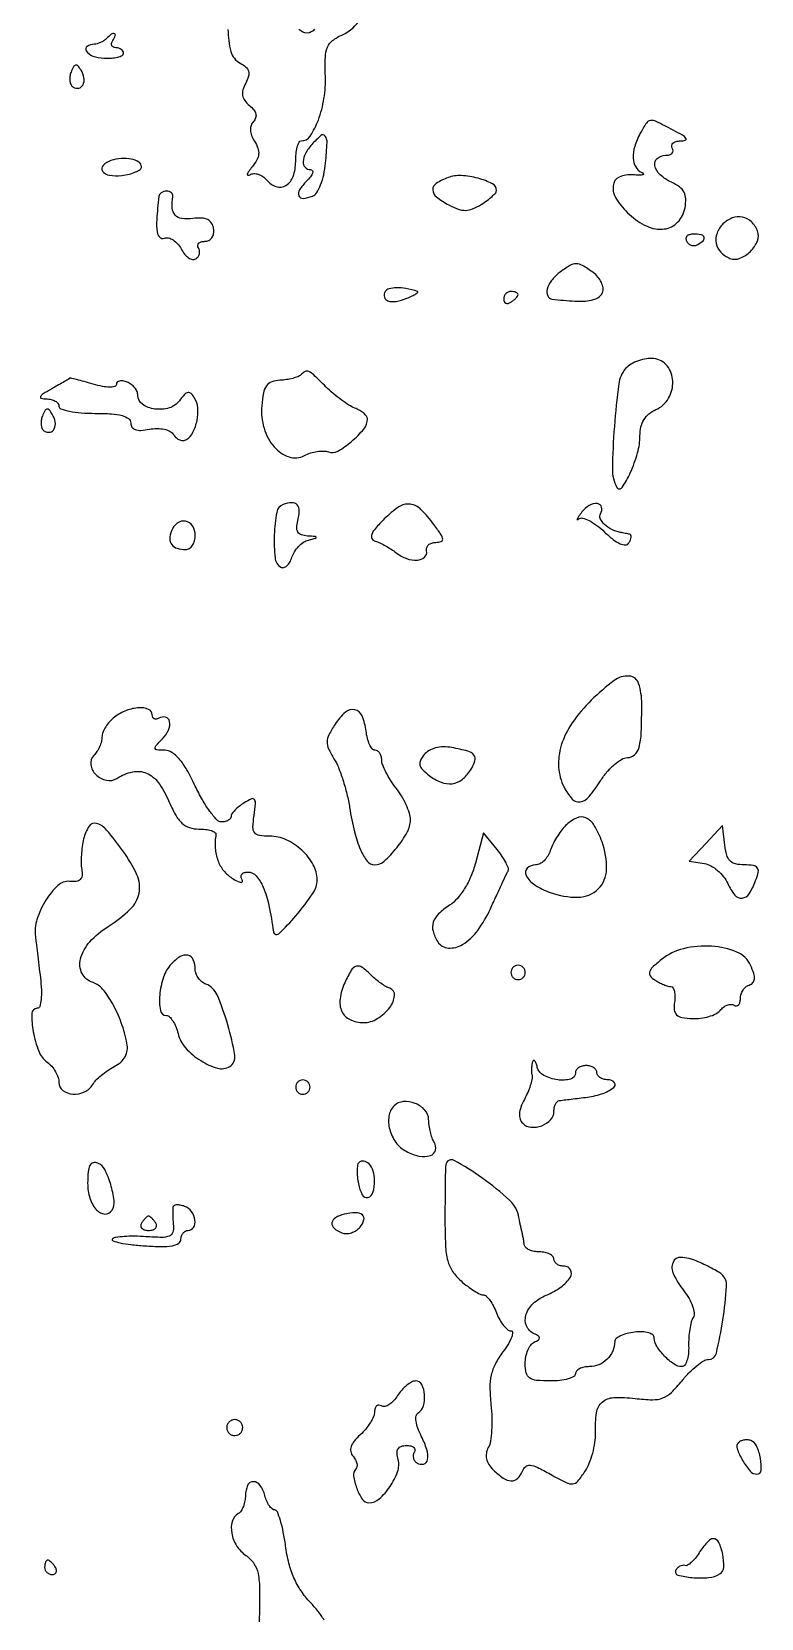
# Model space of a CAD drawing. Extents: x 0 to 5034, y 0 to 2560.
# Drawn here: x 571.2 to 672.9, y 1606.9 to 1828.2 of the extents above; entities that cross this region are included whole.
import ezdxf

# ---------------------------------------------------------------- set-up
doc = ezdxf.new("R2010")
doc.units = 0

msp = doc.modelspace()

# ---------------------------------------------------------------- linework, layer by layer
for points in [[(598.565128, 1828.548054, 0.067324), (598.97687, 1825.469862, 0.205913), (600.262713, 1823.858683, -0.05482), (601.072517, 1823.30394, -0.148977), (601.440818, 1822.722809, -0.14252), (601.430922, 1822.017657, -0.048596), (601.033726, 1821.063018, 0.052207), (600.649052, 1820.119363, 0.113269), (600.604562, 1819.342164, 0.11821), (600.902482, 1818.644762, 0.059827), (601.563395, 1817.947387, -0.051158), (602.15516, 1817.344207, -0.108391), (602.442946, 1816.759943, -0.141344), (602.42154, 1816.212601, -0.116899), (602.114051, 1815.714051, 0.110843), (601.776149, 1815.180572, 0.099623), (601.681315, 1814.532217, 0.080393), (601.844154, 1813.782192, 0.046036), (602.261505, 1812.952871, -0.053083), (602.728639, 1811.991193, -0.109468), (602.834872, 1811.166089, -0.103808), (602.583573, 1810.344682, -0.044594), (601.939836, 1809.389243, 0.016688), (601.448771, 1808.741471, 0.08635), (601.256855, 1808.336977, 0.503049), (601.351981, 1808.214771, 0.129956), (601.636693, 1808.297031, -0.129585), (602.160625, 1808.448822, -0.084197), (602.787994, 1808.358021, -0.074534), (603.421216, 1808.043875, -0.067289), (603.959806, 1807.54843, 0.139737), (605.300646, 1806.630334, 0.225523), (606.64818, 1806.794056, 0.169273), (607.653417, 1808.060543, 0.08408), (608, 1810.106989, -0.024797), (608.055016, 1811.215635, -0.039409), (608.223089, 1812.150178, -0.046848), (608.465861, 1812.814535, -0.289401), (608.759453, 1813, 0.25185), (610.020325, 1813.678114, 0.056817), (611.161901, 1815.923201, 0.050215), (611.948058, 1818.920017, 0.047933), (612.138064, 1822.061295, -0.017199), (612.135495, 1824.672744, -0.08945), (612.43721, 1826.075655, -0.132501), (613.150889, 1827.00722, -0.056578), (614.507593, 1827.821506, 0.146073), (617.075244, 1830.062725, 0.078929)], [(610.605254, 1828.610906, -0.258), (609.611549, 1828.05059, -0.218771), (608.462137, 1828.567081, -0.116003)], [(611.957892, 1606.643185, 0.030515), (611.104931, 1607.884873, 0.024958), (610.051205, 1609.103835, -0.042448), (608.742823, 1610.728825, -0.045255), (607.759241, 1612.518233, -0.041821), (607.057212, 1614.577557, -0.028275), (606.592308, 1617.015682, 0.015713), (606.277523, 1618.926068, 0.024868), (605.875968, 1620.535857, 0.021961), (605.448153, 1621.752631, 0.306267), (605.082189, 1622, -0.186385), (604.71941, 1622.1401, -0.058182), (604.329, 1622.5875, -0.049061), (603.972871, 1623.234454, -0.037363), (603.710251, 1624, 0.087088), (603.052979, 1625.43498, 0.24095), (602.10369, 1625.947013, 0.299625), (601.300908, 1625.443202, 0.10744), (601, 1624.059017, -0.046881), (600.925923, 1623.270704, -0.046318), (600.70625, 1622.50665, -0.050262), (600.383556, 1621.876024, -0.111412), (600, 1621.5, 0.186102), (599.163624, 1620.398035, 0.116098), (599.08147, 1618.758631, 0.097807), (599.769345, 1617.016654, 0.097483), (601.068446, 1615.664612, -0.091698), (602.165012, 1614.549246, -0.099703), (602.750202, 1613.14667, -0.048931), (602.972531, 1610.90222, -0.007536), (602.909221, 1606.418567, 0.006461)]]:
    msp.add_lwpolyline(points, format="xyb")
for points in [[(581.583333, 1827.25, -0.052335), (581.228895, 1826.962896, -0.038368), (580.784375, 1826.720313, -0.03908), (580.322312, 1826.554398, -0.066753), (579.916667, 1826.5, 0.146011), (578.920234, 1826.202681, 0.42033), (578.794642, 1825.566916, 0.159055), (579.730387, 1824.848821, 0.073968), (581.25, 1824.55434, 0.026906), (582.303838, 1824.564933, 0.043177), (583.192188, 1824.699332, 0.054059), (583.816154, 1824.923192, 0.287099), (584, 1825.216978, 0.134212), (583.918378, 1825.515578, 0.100452), (583.688914, 1825.769987, 0.087227), (583.345671, 1825.941185, 0.072287), (582.940983, 1826, -0.108972), (582.586039, 1826.078288, -0.182303), (582.3746, 1826.29375, -0.161196), (582.343488, 1826.6179, -0.082592), (582.5, 1827, 0.045732), (582.851186, 1827.704964, 0.44517), (582.717905, 1827.969382, 0.237421), (582.298176, 1827.884317, 0.029816)], [(576.682837, 1822.615871, 0.058511), (576.521214, 1821.981629, 0.067768), (576.522896, 1821.358823, 0.078711), (576.680128, 1820.841624, 0.142196), (576.974576, 1820.515713, 0.191013), (577.771326, 1820.37394, 0.23802), (578.353794, 1820.834197, 0.152732), (578.482104, 1821.803525, 0.095806), (578.07318, 1822.881592, 0.03936), (577.644526, 1823.466726, 0.268353), (577.319611, 1823.580022, 0.227867), (577.0198, 1823.35823, 0.029854)], [(656.035184, 1814.065741, 0.04718), (655.264227, 1812.22745, 0.08575), (655.050825, 1810.616908, 0.118824), (655.400015, 1809.383475, 0.161026), (656.25, 1808.608826, -0.149043), (656.461934, 1808.424567, -0.503077), (656.405679, 1808.280799, -0.07405), (655.909627, 1808.222106, -0.0151), (655.02465, 1808.275492, 0.129524), (653.101676, 1807.951011, 0.270008), (652.250459, 1806.755085, 0.169247), (652.718259, 1804.877485, 0.060984), (654.519206, 1802.744998, 0.079311), (656.98183, 1801.098352, 0.138492), (659.389285, 1800.720074, 0.176278), (661.252892, 1801.662859, 0.142093), (662.27834, 1803.67571, 0.052294), (662.38498, 1804.936367, 0.11812), (662.144562, 1805.857694, 0.115288), (661.507662, 1806.58391, 0.048472), (660.376209, 1807.238357, -0.079709), (658.808946, 1808.280044, -0.153997), (658.068744, 1809.574294, -0.274207), (658.399297, 1810.567314, -0.180472), (659.559017, 1811, 0.066118), (660.110654, 1811.073267, 0.138808), (660.478525, 1811.29375, 0.191142), (660.607943, 1811.620352, 0.139169), (660.5, 1812, -0.170685), (660.416996, 1812.379255, -0.188867), (660.594912, 1812.70806, -0.119572), (661.042191, 1812.931596, -0.055568), (661.690983, 1813.006161, 0.077405), (662.316875, 1813.105824, 0.505288), (662.402428, 1813.361716, 0.10819), (661.935673, 1813.789762, 0.011474), (660.635693, 1814.506161, 0.006734), (658.249896, 1815.709849, 0.138178), (657.464532, 1815.852091, 0.2277), (656.889165, 1815.504686, 0.02211)], [(610.25, 1812.504169, 0.055254), (609.370239, 1811.249446, 0.113026), (609.044461, 1810.099269, 0.202409), (609.325627, 1809.325422, 0.208669), (610.071429, 1809, -0.273903), (610.323882, 1808.850487, -0.209895), (610.35253, 1808.524405, -0.083578), (610.072863, 1808.003757, -0.031436), (609.52381, 1807.380952, 0.047241), (608.526666, 1806.175209, 0.248075), (608.435151, 1805.34845, 0.337162), (609.03334, 1804.986354, 0.065178), (610.34474, 1805.302048, 0.162576), (610.934641, 1805.787664, 0.046233), (611.476804, 1806.862092, 0.040322), (611.909825, 1808.290595, 0.02967), (612.164294, 1809.925586, 0.010529), (612.37668, 1812.789638, 0.174636), (612.10502, 1813.690696, 0.436137), (611.513049, 1813.755872, 0.034019)], [(582.25, 1810.271617, 0.110976), (581.14839, 1809.583598, 0.36912), (581.081988, 1808.797374, 0.203005), (582.044258, 1808.211001, 0.06541), (583.75, 1808.183578, 0.030671), (584.80328, 1808.370764, 0.0452), (585.692188, 1808.672798, 0.054874), (586.313614, 1809.034835, 0.237743), (586.5, 1809.404671, 0.262431), (586.133713, 1810.054482, 0.08596), (585.072398, 1810.469457, 0.06815), (583.653148, 1810.562033, 0.066668)], [(629.25, 1807.896826, 0.053303), (627.584545, 1807.069939, 0.264051), (627.113005, 1806.179758, 0.225221), (627.611069, 1805.204654, 0.041052), (629.361596, 1804.074071, 0.035127), (630.669124, 1803.488327, 0.09197), (631.679637, 1803.317442, 0.095732), (632.659732, 1803.523051, 0.040166), (633.861596, 1804.145638, 0.018747), (634.680582, 1804.700826, 0.025536), (635.371844, 1805.264742, 0.024212), (635.880775, 1805.772012, 0.186782), (636, 1806.080032, 0.282197), (635.419675, 1807.026374, 0.05197), (633.422822, 1807.793468, 0.051331), (631.087124, 1808.171243, 0.103394)], [(588.918758, 1805.25, 0.008842), (588.626816, 1802.022786, 0.051615), (588.678938, 1800.320325, 0.166326), (589.051852, 1799.573997, 0.294113), (589.700668, 1799.43863, -0.152658), (590.265718, 1799.47452, -0.083389), (590.909744, 1799.19771, -0.06989), (591.533093, 1798.659874, -0.057051), (592.034919, 1797.934753, 0.048439), (592.51381, 1797.216724, 0.071251), (593.07118, 1796.704172, 0.094885), (593.616204, 1796.465947, 0.196585), (594.066485, 1796.54109, 0.095306), (594.391414, 1796.839939, 0.096989), (594.579818, 1797.236249, 0.098773), (594.602945, 1797.668217, 0.1029), (594.457295, 1798.069098, -0.141722), (594.358744, 1798.422432, -0.191358), (594.482938, 1798.726548, -0.137105), (594.831477, 1798.931903, -0.065072), (595.352499, 1799, 0.119278), (595.903879, 1799.133433, 0.123337), (596.325292, 1799.503267, 0.109475), (596.555533, 1800.068238, 0.079298), (596.562783, 1800.75, 0.097343), (596.283849, 1801.534277, 0.145745), (595.753305, 1802.024152, 0.106698), (594.905571, 1802.234772, 0.037925), (593.651267, 1802.178434, -0.060017), (592.117386, 1802.177195, -0.18144), (591.204882, 1802.650004, -0.171614), (590.798264, 1803.628488, -0.052682), (590.881579, 1805.25, 0.137085), (590.848335, 1805.535622, 0.119953), (590.671464, 1805.779687, 0.101574), (590.373191, 1805.943594, 0.075146), (590, 1806, 0.072151), (589.611755, 1805.943683, 0.079755), (589.269885, 1805.779687, 0.089166), (589.025947, 1805.536278, 0.125838)], [(667.571429, 1801.428571, 0.109209), (666.742573, 1800.129277, 0.138556), (666.636472, 1798.715857, 0.13998), (667.284758, 1797.466301, 0.112383), (668.54838, 1796.619808, 0.18984), (669.94058, 1796.632071, 0.100682), (671.401147, 1797.598853, 0.100682), (672.367929, 1799.05942, 0.18984), (672.380192, 1800.45162, 0.112383), (671.533699, 1801.715242, 0.13998), (670.284143, 1802.363528, 0.138556), (668.870723, 1802.257427, 0.109209)], [(662.510081, 1798.983688, 0.090427), (662.820631, 1798.639411, 0.095498), (663.22714, 1798.434921, 0.099685), (663.665803, 1798.401101, 0.108373), (664.069098, 1798.542705, 0.050477), (664.838655, 1799.13314, 0.315493), (664.933879, 1799.592818, 0.25701), (664.519563, 1799.914842, 0.039415), (663.440983, 1800, 0.067432), (662.890269, 1799.925389, 0.140899), (662.524436, 1799.701458, 0.190788), (662.397824, 1799.36964, 0.136093)], [(644.75, 1794.607954, 0.067834), (643.668457, 1793.52778, 0.096768), (643.070453, 1792.313578, 0.166976), (643.132387, 1791.379367, 0.272939), (643.75, 1790.918758, 0.012243), (646.937482, 1790.652253, 0.047949), (648.908726, 1790.725013, 0.089607), (650.12015, 1791.11501, 0.180471), (650.775233, 1791.85665, 0.128632), (650.84725, 1792.505451, 0.073168), (650.61898, 1793.266546, 0.065064), (650.139087, 1794.019536, 0.060592), (649.47135, 1794.644608, 0.022893), (647.983387, 1795.631413, 0.137756), (647.096793, 1795.872996, 0.138176), (646.215418, 1795.617284, 0.023083)], [(620.487659, 1791.980032, 0.204716), (620.370805, 1791.205402, 0.260322), (620.862331, 1790.691833, 0.120045), (622.008647, 1790.624075, 0.050687), (623.5, 1791.054847, 0.014061), (624.233788, 1791.374297, 0.031637), (624.765625, 1791.666205, 0.062942), (625.032464, 1791.88686, 0.55915), (625, 1792.006226, 0.025368), (623.373613, 1792.395352, 0.047516), (622.027565, 1792.51568, 0.063656), (621.029302, 1792.382177, 0.191577)], [(637, 1790.940983, 0.108972), (637.078288, 1790.586039, 0.182303), (637.29375, 1790.3746, 0.161196), (637.6179, 1790.343488, 0.082592), (638, 1790.5, 0.029505), (638.382774, 1790.768994, 0.035638), (638.70625, 1791.066025, 0.038439), (638.934461, 1791.34829, 0.151918), (639, 1791.559017, 0.210953), (638.92554, 1791.727648, 0.081139), (638.70625, 1791.870461, 0.061769), (638.382849, 1791.967655, 0.042167), (638, 1792, 0.105053), (637.618444, 1791.918938, 0.099167), (637.29375, 1791.688914, 0.09642), (637.076123, 1791.345238, 0.093332)], [(654, 1781.235875, 0.150781), (653.028629, 1779.101839, 0.01339), (652.425444, 1773.154025, 0.014391), (652.154418, 1767.202781, 0.128048), (652.767472, 1764.675527, 0.561618), (653.494331, 1764.63575, 0.045061), (654.649856, 1766.692053, 0.036577), (655.669818, 1769.496832, 0.069025), (656, 1771.877178, -0.056844), (656.139266, 1773.098202, -0.080059), (656.552017, 1774.11122, -0.083487), (657.245882, 1774.913156, -0.067925), (658.21252, 1775.512872, 0.156768), (659.978456, 1777.095328, 0.142447), (660.576514, 1779.475753, 0.160017), (659.78696, 1781.610932, 0.197951), (657.95, 1782.634627, 0.065157), (656.898638, 1782.621415, 0.04945), (655.777975, 1782.34537, 0.050256), (654.75584, 1781.863216, 0.075932)], [(574, 1778.416694, 0.010546), (572.787305, 1777.709936, 0.133485), (572.427764, 1777.32909, 0.498558), (572.536798, 1777.093684, 0.050952), (573.25, 1777.014742, -0.055147), (573.919429, 1776.934969, -0.074307), (574.485937, 1776.71058, -0.093355), (574.866132, 1776.382704, -0.169851), (575, 1776, 0.322437), (575.280551, 1775.610183, 0.031449), (576.46875, 1775.29375, 0.03053), (578.083446, 1775.072205, 0.01883), (580, 1775, -0.015182), (582.330758, 1774.929212, -0.05132), (583.831779, 1774.681934, -0.096438), (584.693472, 1774.257041, -0.234251), (585, 1773.638672, 0.15285), (585.175892, 1773.076742, 0.162485), (585.637146, 1772.731928, 0.095538), (586.434475, 1772.628269, 0.031928), (587.606368, 1772.775582, -0.044926), (588.698021, 1772.884112, -0.058031), (589.698657, 1772.777007, -0.068424), (590.499091, 1772.476454, -0.13109), (590.994564, 1772.008795, 0.076809), (591.367935, 1771.571664, 0.089724), (591.837866, 1771.295302, 0.100764), (592.329308, 1771.220124, 0.126803), (592.76749, 1771.356301, 0.138222), (593.683316, 1772.35424, 0.067967), (594.249783, 1773.996838, 0.06708), (594.360138, 1775.762896, 0.121092), (593.916917, 1777.134431, 0.058767), (593.428774, 1777.749346, 0.243738), (592.990672, 1777.886919, 0.164734), (592.501399, 1777.619362, 0.025801), (591.789485, 1776.760734, -0.161274), (590.365625, 1775.764847, -0.105183), (588.34922, 1775.601256, -0.121737), (586.646945, 1776.263315, -0.244079), (586, 1777.509643, 0.103964), (585.888396, 1778.040585, 0.0667), (585.559375, 1778.580169, 0.062798), (585.073473, 1779.046261, 0.068294), (584.5, 1779.361626, 0.051495), (583.925423, 1779.516636, 0.093479), (583.440625, 1779.504121, 0.142665), (583.122821, 1779.332298, 0.20056), (583, 1779.038421, -0.336865), (582.775903, 1778.743545, -0.070308), (582.089133, 1778.653264, -0.045625), (581.055616, 1778.757863, -0.021816), (579.756602, 1779.069806, 0.002669), (578.512378, 1779.419468, 0.004491), (577.464013, 1779.697954, 0.00083), (576.546836, 1779.931171, 0.468006), (576.506602, 1779.901952, -0.246037), (576.470925, 1779.843725, -0.000917), (575.767564, 1779.425212, -0.00438), (574.958927, 1778.955586, -0.002702)], [(608.698316, 1780.364982, -0.106026), (608.307466, 1780.112174, -0.027273), (607.587053, 1779.882725, -0.026516), (606.717348, 1779.705715, -0.024217), (605.807022, 1779.614982, 0.072685), (604.658474, 1779.386901, 0.153527), (603.940716, 1778.845974, 0.108516), (603.513196, 1777.846282, 0.026782), (603.272694, 1776.067303, 0.091458), (603.59196, 1772.935241, 0.106242), (605.014002, 1770.305285, 0.138039), (607.077678, 1768.926286, 0.204307), (609.21613, 1769.115669, -0.046153), (610.063006, 1769.47288, -0.040093), (611.001931, 1769.689526, -0.042098), (611.889498, 1769.745053, -0.086399), (612.570984, 1769.611135, 0.226441), (613.858775, 1769.713035, 0.044913), (615.800953, 1771.082351, 0.045625), (617.498819, 1772.813327, 0.17283), (618, 1774.219946, 0.160942), (617.877474, 1774.590737, 0.054742), (617.486711, 1775.012158, 0.047656), (616.921317, 1775.41453, 0.039237), (616.252633, 1775.733297, -0.048652), (615.423519, 1776.147841, -0.018052), (614.343492, 1776.881921, -0.017689), (613.215223, 1777.772929, -0.020399), (612.207178, 1778.701912, 0.005218), (610.510519, 1780.363523, 0.080655), (609.84035, 1780.825525, 0.232183), (609.323301, 1780.818451, 0.079023)], [(572.682837, 1774.615871, 0.058511), (572.521214, 1773.981629, 0.067768), (572.522896, 1773.358823, 0.078711), (572.680128, 1772.841624, 0.142196), (572.974576, 1772.515713, 0.191013), (573.771326, 1772.37394, 0.23802), (574.353794, 1772.834197, 0.152732), (574.482104, 1773.803525, 0.095806), (574.07318, 1774.881592, 0.03936), (573.644526, 1775.466726, 0.268353), (573.319611, 1775.580022, 0.227867), (573.0198, 1775.35823, 0.029854)], [(606.25, 1762.281721, 0.270533), (605.350696, 1761.209609, 0.03319), (605.022663, 1758.042044, 0.033757), (605.120887, 1754.838524, 0.233901), (605.928004, 1753.544496, 0.202637), (606.330277, 1753.482169, 0.120853), (606.765233, 1753.71232, 0.083719), (607.170026, 1754.216464, 0.050579), (607.474991, 1754.921204, -0.064383), (607.83798, 1755.700476, -0.051215), (608.412408, 1756.430245, -0.052689), (609.099602, 1757.004758, -0.083609), (609.796988, 1757.319723, 0.004036), (610.808055, 1757.594607, 0.416762), (610.871969, 1757.709538, 0.312931), (610.751999, 1757.806955, 0.00335), (609.633369, 1757.883999, -0.06685), (608.792902, 1758.050495, -0.170546), (608.311602, 1758.429392, -0.154514), (608.145453, 1759.055371, -0.052201), (608.289489, 1759.999004, 0.053114), (608.500307, 1761.397223, 0.195615), (608.2057, 1762.222622, 0.228888), (607.462812, 1762.52937, 0.071616)], [(620.356759, 1760.26585, 0.01639), (619.124399, 1758.949932, 0.083493), (618.599182, 1758.099484, 0.228325), (618.633837, 1757.544058, 0.19262), (619.096591, 1757.170649, -0.035228), (619.741264, 1756.921494, -0.017071), (620.528374, 1756.518332, -0.016837), (621.323127, 1756.040664, -0.023232), (622, 1755.556107, 0.079133), (623.453378, 1754.743489, 0.102391), (624.960866, 1754.519027, 0.169505), (625.965495, 1754.934424, 0.268042), (626.25, 1755.795455, -0.131608), (626.276204, 1756.25411, -0.126528), (626.527776, 1756.646165, -0.108796), (626.974705, 1756.909132, -0.078938), (627.546685, 1757, 0.074601), (628.280702, 1757.11013, 0.357771), (628.497985, 1757.43763, 0.12258), (628.274182, 1758.059758, 0.010507), (627.296685, 1759.4575, 0.039508), (625.450068, 1761.604728, 0.167952), (623.946452, 1762.328746, 0.180401), (622.38395, 1761.944708, 0.046892)], [(647.896274, 1761.23899, 0.00939), (647.432338, 1760.608346, 0.049502), (647.220422, 1760.235253, 0.619393), (647.275315, 1760.168943, 0.119391), (647.463635, 1760.264001, -0.245317), (647.991408, 1760.384229, -0.05324), (648.893592, 1760.041002, -0.044037), (649.967652, 1759.370719, -0.029518), (651.070973, 1758.432003, 0.024135), (652.265836, 1757.393038, 0.061615), (653.245834, 1756.799739, 0.110012), (653.977629, 1756.649743, 0.255408), (654.449323, 1756.918003, 0.041212), (654.665205, 1757.34174, 0.074685), (654.757389, 1757.718882, 0.118777), (654.717525, 1757.990331, 0.246983), (654.559017, 1758.125, 0.003419), (654.291773, 1758.182842, 0.001585), (653.943899, 1758.254498, 0.00157), (653.577992, 1758.327465, 0.002187), (653.25, 1758.390313, -0.071979), (652.073137, 1758.791652, -0.071837), (651.05744, 1759.510341, -0.09072), (650.464756, 1760.322155, -0.256209), (650.5, 1761, 0.199032), (650.647062, 1761.907554, 0.322253), (650.081869, 1762.398311, 0.154585), (648.931739, 1762.146898, 0.099276)], [(590.67589, 1758.597766, 0.086065), (590.461455, 1757.51036, 0.170852), (590.730609, 1756.685595, 0.158715), (591.478021, 1756.171939, 0.071951), (592.666667, 1756, 0.148195), (593.175139, 1756.154091, 0.098894), (593.608333, 1756.5875, 0.082425), (593.900407, 1757.235391, 0.064853), (594, 1758, 0.143413), (593.6204, 1759.296226, 0.20873), (592.644031, 1759.94922, 0.207321), (591.495856, 1759.679262, 0.142098)], [(649.210732, 1734.973599, 0.04769), (646.568544, 1731.837097, 0.075635), (645.031761, 1728.686136, 0.090272), (644.657163, 1725.649414, 0.104155), (645.419689, 1722.838324, 0.064386), (646.553016, 1721.18543, 0.259979), (647.667466, 1720.80063, 0.178763), (648.901447, 1721.523673, 0.0314), (650.5, 1723.743018, -0.035681), (651.394475, 1724.962725, -0.039379), (652.426563, 1726.000167, -0.042939), (653.439481, 1726.728576, -0.129621), (654.25, 1726.96148, 0.185693), (655.255765, 1727.373978, 0.13966), (655.872788, 1728.410707, 0.055898), (656.177298, 1730.458075, 0.008993), (656.25, 1734.5, 0.07697), (655.81314, 1737.321045, 0.308335), (654.509341, 1738.344154, 0.180345), (652.391395, 1737.712878, 0.032234)], [(582.75, 1732.607954, 0.046768), (582.08046, 1731.993191, 0.042728), (581.514063, 1731.246815, 0.045397), (581.12526, 1730.487083, 0.095862), (581, 1729.839757, -0.064819), (580.917444, 1729.20561, -0.039122), (580.666384, 1728.489313, -0.038583), (580.299078, 1727.804727, -0.054008), (579.864286, 1727.264286, 0.236168), (579.438554, 1725.986283, 0.163569), (580.136267, 1724.600894, 0.144499), (581.611977, 1723.808115, 0.194994), (583.087821, 1724.075438, -0.086481), (585.276038, 1724.979557, -0.157357), (587.183068, 1724.801933, -0.134161), (588.834018, 1723.48923, -0.05593), (590.261128, 1721, 0.023802), (591.247687, 1718.990698, 0.07766), (592.152418, 1717.822612, 0.110162), (593.178326, 1717.211379, 0.079638), (594.497028, 1717, -0.028472), (595.447843, 1716.945813, -0.047754), (596.229966, 1716.779687, -0.064802), (596.7511, 1716.53806, -0.299454), (596.881579, 1716.25, 0.05513), (596.792778, 1714.33979, 0.07179), (597.152223, 1712.628449, 0.078877), (597.939728, 1711.213246, 0.087052), (599.104643, 1710.166722, 0.020137), (599.876016, 1709.727132, 0.078234), (600.396097, 1709.553883, 0.36906), (600.576315, 1709.662327, 0.222456), (600.545626, 1709.926175, -0.113355), (600.406606, 1710.334937, -0.184428), (600.500617, 1710.684564, -0.15771), (600.822672, 1710.919637, -0.079587), (601.324352, 1711, -0.217186), (602.479172, 1710.473545, -0.07775), (603.46367, 1708.903761, -0.04961), (604.276242, 1706.330097, -0.019711), (604.893701, 1702.673077, 0.611955), (605.651963, 1702.400902, 0.029287), (608.029742, 1704.909994, 0.024161), (610.411707, 1708.032516, 0.151992), (611, 1709.923077, 0.127553), (610.453252, 1712.031431, 0.080217), (608.868659, 1714.041582, 0.078135), (606.680998, 1715.497452, 0.108229), (604.386501, 1716, -0.035027), (602.937592, 1716.101627, -0.198153), (602.283685, 1716.485896, -0.174209), (602.043419, 1717.253593, -0.026027), (602.1972, 1718.890254, 0.01148), (602.406308, 1720.584946, 0.194189), (602.251641, 1721.115234, 0.349537), (601.84006, 1721.211982, 0.029157), (600.8107, 1720.649707, 0.027922), (600.117562, 1720.161041, 0.034259), (599.531893, 1719.62799, 0.036605), (599.116891, 1719.125908, 0.155626), (599, 1718.759453, -0.170566), (598.898193, 1718.469696, -0.094252), (598.609588, 1718.223089, -0.074787), (598.179351, 1718.056293, -0.055193), (597.670937, 1718, -0.209368), (597.019778, 1718.285164, -0.027993), (596.044361, 1719.46875, -0.028481), (594.993906, 1721.084901, -0.020348), (594, 1723, 0.019476), (592.837404, 1725.249717, 0.046955), (591.765451, 1726.784214, 0.068253), (590.747688, 1727.696668, 0.149754), (589.757634, 1728, -0.017232), (588.649196, 1728.038213, -0.33756), (588.407736, 1728.25, -0.240157), (588.508311, 1728.610999, -0.010575), (589.437763, 1729.58062, 0.091121), (590.272918, 1730.791832, 0.150195), (590.425174, 1732.01584, 0.297524), (589.872083, 1732.606249, 0.200948), (588.930902, 1732.457295, -0.090666), (588.57557, 1732.318355, -0.169366), (588.273452, 1732.362055, -0.176081), (588.071817, 1732.581552, -0.098926), (588, 1732.940983, 0.302704), (587.491153, 1733.70447, 0.115105), (586.166669, 1733.926174, 0.077828), (584.397119, 1733.532899, 0.068926)], [(613.494703, 1731.63226, 0.026428), (612.635674, 1730.156663, 0.110737), (612.379495, 1729.168965, 0.118198), (612.577858, 1728.200866, 0.03207), (613.334871, 1726.820172, -0.046052), (613.950458, 1725.619049, -0.017878), (614.584348, 1723.859676, -0.01752), (615.139295, 1721.89301, -0.020758), (615.520032, 1720, 0.020032), (616.193952, 1716.623964, 0.043233), (617.035586, 1714.1137, 0.060739), (617.983351, 1712.500711, 0.233676), (618.996229, 1712, 0.186854), (620.344526, 1712.522098, 0.039819), (622.094464, 1714.391866, 0.041258), (623.557627, 1716.576011, 0.127629), (624, 1718.280832, 0.075808), (623.861533, 1719.188863, 0.030021), (623.4125, 1720.372212, 0.028865), (622.76546, 1721.613813, 0.032109), (622, 1722.727129, -0.023566), (621.234501, 1723.800769, -0.024811), (620.5875, 1724.923842, -0.025453), (620.13006, 1725.942281, -0.093082), (620, 1726.634859, 0.066607), (619.930173, 1727.156703, 0.083639), (619.725762, 1727.59899, 0.099396), (619.422437, 1727.894788, 0.14467), (619.066422, 1728, -0.229158), (618.685525, 1728.184247, -0.058135), (618.314134, 1728.785159, -0.047385), (618.005802, 1729.649253, -0.032564), (617.816422, 1730.672881, 0.068005), (617.271101, 1732.776599, 0.245488), (616.245365, 1733.640396, 0.240836), (614.933477, 1733.299509, 0.066062)], [(625.910274, 1727.391887, 0.060432), (625.393138, 1726.588635, 0.172912), (625.322046, 1725.938113, 0.138206), (625.680596, 1725.294484, 0.033805), (626.601615, 1724.486226, 0.068113), (628.280436, 1723.532379, 0.126771), (629.822768, 1723.333139, 0.136797), (631.189707, 1723.904047, 0.085525), (632.357447, 1725.202036, 0.055108), (632.997141, 1726.519955, 0.261951), (632.860053, 1727.315667, 0.158854), (631.998888, 1727.870964, 0.019569), (629.786131, 1728.362337, 0.047709), (628.608075, 1728.461575, 0.058576), (627.513909, 1728.320393, 0.065522), (626.58912, 1727.955093, 0.093022)], [(578.444363, 1715.634349, 0.026554), (578.240633, 1714.590832, 0.019125), (578.120411, 1713.41008, 0.019399), (578.09268, 1712.275137, 0.039087), (578.175311, 1711.384349, -0.061208), (578.21774, 1710.507852, -0.181178), (577.969411, 1709.969741, -0.169067), (577.413737, 1709.704738, -0.051998), (576.471519, 1709.698961, 0.217512), (574.851713, 1709.143085, 0.064525), (573.157791, 1707.06113, 0.061388), (571.932297, 1704.399532, 0.108151), (571.707499, 1702, -0.000054), (571.810258, 1701.16152, -0.000011), (571.990137, 1699.692188, -0.000012), (572.198797, 1697.987114, -0.000011), (572.411296, 1696.25, -0.020022), (572.547218, 1694.589267, -0.036056), (572.50563, 1693.224318, -0.043941), (572.32001, 1692.26105, -0.33489), (571.973967, 1692, 0.406929), (571.211266, 1691.256084, 0.051672), (571.409246, 1688.733301, 0.0476), (572.184352, 1686.003864, 0.14286), (573.353994, 1684.483104, -0.057283), (573.983755, 1683.901327, -0.046479), (574.516486, 1683.15139, -0.048177), (574.879997, 1682.355578, -0.083241), (575, 1681.639757, 0.234649), (575.547895, 1680.536559, 0.14811), (576.923705, 1680.026854, 0.122394), (578.559671, 1680.329383, 0.153918), (579.70031, 1681.354015, -0.060062), (580.160038, 1681.954429, -0.025111), (580.908934, 1682.648108, -0.024405), (581.794029, 1683.318353, -0.029039), (582.691805, 1683.858054, 0.056534), (583.629421, 1684.494231, 0.09003), (584.238696, 1685.24441, 0.097308), (584.516523, 1686.11612, 0.076344), (584.47889, 1687.109613, 0.038907), (583.694796, 1689.964649, 0.040863), (582.487345, 1692.615025, 0.04403), (581.090286, 1694.669569, 0.14559), (579.750692, 1695.579127, -0.198342), (578.22652, 1696.860143, -0.188108), (578.006761, 1698.879671, -0.119045), (579.318032, 1701.277343, -0.06767), (581.864237, 1703.414297, 0.049414), (584.93358, 1705.805515, 0.15633), (586.167792, 1708.064429, 0.156194), (585.859554, 1710.621226, 0.049303), (583.896111, 1713.984717, 0.018598), (581.642331, 1716.864208, 0.14492), (580.233514, 1717.790577, 0.336238), (579.209255, 1717.411001, 0.080491)], [(645.61908, 1717.476223, 0.036914), (645.00299, 1716.761766, 0.022686), (644.382223, 1715.839518, 0.022695), (643.848176, 1714.865886, 0.037263), (643.498121, 1713.99408, -0.060947), (643.149301, 1713.231634, -0.063127), (642.630308, 1712.585761, -0.070032), (642.027559, 1712.14816, -0.122643), (641.432612, 1712, 0.197092), (640.277533, 1711.526284, 0.330925), (640.125007, 1710.538748, 0.127546), (641.338995, 1709.208261, 0.057677), (643.467056, 1708.148073, 0.090204), (647.38042, 1707.488182, 0.192538), (650.165711, 1708.64381, 0.196445), (651.351023, 1711.377419, 0.093795), (650.707595, 1715.221281, 0.043443), (649.635217, 1717.500768, 0.158072), (648.458739, 1718.555076, 0.217246), (647.13603, 1718.540913, 0.08693)], [(633.062229, 1712.2311, -0.034963), (632.429184, 1710.400443, -0.037294), (631.558238, 1708.716759, -0.040294), (630.538688, 1707.325671, -0.069546), (629.460736, 1706.382316, 0.045129), (627.915207, 1705.157268, 0.124498), (627.179495, 1703.990643, 0.147756), (627.152645, 1702.743628, 0.073694), (627.801092, 1701.2876, 0.238835), (629.287964, 1700.404783, 0.157515), (631.255571, 1700.897866, 0.093929), (633.378036, 1702.856658, 0.053636), (635.150592, 1705.874985, -0.001407), (635.977284, 1707.693617, -0.001907), (636.734774, 1709.331116, -0.001271), (637.379327, 1710.701542, -0.021263), (637.613288, 1711.145836, 0.221546), (637.648749, 1711.533734, 0.031389), (637.32272, 1712.288726, 0.030856), (636.793864, 1713.187025, 0.021722), (636.096133, 1714.129609), (634.202985, 1716.467547)], [(665.181105, 1714.987288), (662.86221, 1712.5), (664.987607, 1712.173045, -0.087709), (665.883104, 1711.868709, -0.051456), (666.816438, 1711.222757, -0.049416), (667.64447, 1710.358204, -0.059457), (668.228816, 1709.397149, 0.061764), (669.216288, 1707.789778, 0.255345), (670.231943, 1707.364522, 0.229959), (671.222279, 1707.979278, 0.052269), (672.122273, 1709.801499, 0.032481), (672.480999, 1711.006362, 0.215758), (672.359137, 1711.605787, 0.20889), (671.824424, 1711.921512, 0.030388), (670.534198, 1712, -0.057505), (669.334324, 1712.138454, -0.14072), (668.565413, 1712.567916, -0.125749), (668.08979, 1713.376637, -0.041616), (667.816422, 1714.737288), (667.5, 1717.474576)], [(658.983605, 1698.785641, 0.017985), (657.756429, 1697.716633, 0.126078), (657.33343, 1697.052866, 0.251566), (657.430869, 1696.506111, 0.084561), (658.053408, 1695.94583, 0.021949), (658.666907, 1695.594401, 0.021414), (659.313841, 1695.294969, 0.021891), (659.903587, 1695.08177, 0.07119), (660.312858, 1695.015313, -0.256955), (660.600628, 1694.849834, -0.080015), (660.795037, 1694.371747, -0.057356), (660.873658, 1693.672336, -0.035411), (660.812858, 1692.845952, 0.059989), (660.785969, 1691.744075, 0.185411), (661.112237, 1691.089001, 0.143273), (661.86268, 1690.71959, 0.031516), (663.305611, 1690.560496, 0.042505), (664.457269, 1690.60446, 0.04116), (665.597772, 1690.842057, 0.044141), (666.564437, 1691.223555, 0.103861), (667.168918, 1691.703533, -0.0595), (667.639425, 1692.150024, -0.070819), (668.176382, 1692.442634, -0.083219), (668.694779, 1692.543135, -0.145773), (669.113307, 1692.429973, 0.152279), (669.44956, 1692.343633, 0.191564), (669.739534, 1692.476425, 0.130377), (669.935511, 1692.832174, 0.061134), (670, 1693.35765, -0.076992), (670.092128, 1693.952401, -0.067768), (670.361353, 1694.520302, -0.070346), (670.759941, 1694.976154, -0.097837), (671.230137, 1695.243379, 0.128522), (671.739828, 1695.575416, 0.169304), (671.955505, 1696.082237, 0.096411), (671.859345, 1696.84553, 0.025544), (671.414637, 1697.996787, 0.192589), (669.513287, 1699.842595, 0.081853), (665.992759, 1700.654714, 0.075415), (662.070565, 1700.311945, 0.111191)], [(590.633647, 1698.147678, 0.103062), (589.571928, 1696.336301, 0.058492), (589.04519, 1693.839483, 0.068478), (589.143107, 1691.697419, 0.361738), (589.980948, 1691, -0.198662), (590.402058, 1690.825808, -0.054679), (590.860633, 1690.25537, -0.046298), (591.282582, 1689.435564, -0.034238), (591.598118, 1688.465089, 0.122119), (592.65774, 1686.47342, 0.068345), (594.764483, 1684.690481, 0.072472), (597.098905, 1683.644704, 0.210545), (598.811512, 1683.883508, 0.30484), (599.510783, 1685.426771, 0.028782), (598.540156, 1689.689314, 0.030618), (597.051355, 1693.862777, 0.202844), (595.492136, 1695.364644, -0.078516), (594.921725, 1695.693606, -0.065244), (594.438315, 1696.201541, -0.066702), (594.111447, 1696.803936, -0.091239), (594, 1697.409598, 0.098142), (593.731429, 1698.764699, 0.245683), (592.981522, 1699.393342, 0.197228), (591.886739, 1699.201333, 0.068144)], [(614.847102, 1695.56377, 0.070087), (614.185624, 1693.327394, 0.146733), (614.443104, 1691.548583, 0.176352), (615.576293, 1690.412789, 0.109796), (617.433431, 1690, 0.138962), (619.379347, 1690.551465, 0.090737), (621.124153, 1692.123289, 0.139523), (621.782342, 1693.774669, 0.351225), (621.125541, 1694.791486, -0.051595), (620.581716, 1695.037513, -0.020529), (619.891007, 1695.479262, -0.020056), (619.178869, 1696.020813, -0.023787), (618.553571, 1696.589286, 0.035279), (617.270006, 1697.70346, 0.232633), (616.458367, 1697.857203, 0.195966), (615.750646, 1697.311379, 0.024826)], [(638, 1697, 0.099038), (638.076342, 1696.618362, 0.097945), (638.29375, 1696.29375, 0.097945), (638.618362, 1696.076342, 0.099038), (639, 1696, 0.099038), (639.381638, 1696.076342, 0.097945), (639.70625, 1696.29375, 0.097945), (639.923658, 1696.618362, 0.099038), (640, 1697, 0.099038), (639.923658, 1697.381638, 0.097945), (639.70625, 1697.70625, 0.097945), (639.381638, 1697.923658, 0.099038), (639, 1698, 0.099038), (638.618362, 1697.923658, 0.097945), (638.29375, 1697.70625, 0.097945), (638.076342, 1697.381638, 0.099038)], [(640.99758, 1684.5, 0.031166), (640.921009, 1684.048386, 0.019838), (640.885856, 1683.516285, 0.019921), (640.89299, 1682.989468, 0.034582), (640.946433, 1682.555439, -0.103129), (640.939331, 1682.043906, -0.023609), (640.710255, 1681.205184, -0.023442), (640.348021, 1680.244885, -0.020957), (639.88506, 1679.285233, 0.034205), (639.393498, 1678.19334, 0.071427), (639.19771, 1677.283778, 0.096183), (639.289074, 1676.540877, 0.118362), (639.652989, 1675.947011, 0.175956), (640.822143, 1675.400801, 0.113859), (642.317086, 1675.608476, 0.116324), (643.546738, 1676.443216, 0.187865), (644, 1677.606989, -0.051199), (644.055578, 1678.148325, -0.064379), (644.220312, 1678.624296, -0.077798), (644.46321, 1678.966655, -0.163324), (644.75, 1679.11402, -0.006094), (645.200162, 1679.176854, -0.000854), (646.132077, 1679.293756, -0.000975), (647.235778, 1679.428107, -0.000828), (648.401751, 1679.565772, 0.049307), (650.623765, 1680.049611, 0.080892), (652.332562, 1680.927033, 0.398821), (652.451436, 1681.595404, 0.252104), (651.7, 1682, -0.05689), (651.04976, 1682.074225, -0.076249), (650.499375, 1682.29375, -0.095328), (650.130435, 1682.618517, -0.166233), (650, 1683, 0.148195), (649.884432, 1683.381354, 0.098894), (649.559375, 1683.70625, 0.082425), (649.073457, 1683.925306, 0.064853), (648.5, 1684, 0.064853), (647.926543, 1683.925306, 0.082425), (647.440625, 1683.70625, 0.098894), (647.115568, 1683.381354, 0.148195), (647, 1683, -0.33891), (646.325986, 1682.119829, -0.101358), (644.526556, 1682.008612, -0.083998), (642.591435, 1682.624007, -0.21306), (641.689326, 1683.75, 0.023571), (641.497549, 1684.363988, 0.099107), (641.29748, 1684.692188, 0.390722), (641.129062, 1684.705828, 0.170726)], [(608, 1681, 0.099038), (608.076342, 1680.618362, 0.097945), (608.29375, 1680.29375, 0.097945), (608.618362, 1680.076342, 0.099038), (609, 1680, 0.099038), (609.381638, 1680.076342, 0.097945), (609.70625, 1680.29375, 0.097945), (609.923658, 1680.618362, 0.099038), (610, 1681, 0.099038), (609.923658, 1681.381638, 0.097945), (609.70625, 1681.70625, 0.097945), (609.381638, 1681.923658, 0.099038), (609, 1682, 0.099038), (608.618362, 1681.923658, 0.097945), (608.29375, 1681.70625, 0.097945), (608.076342, 1681.381638, 0.099038)], [(621.708849, 1678.375516, 0.161624), (620.997619, 1676.957573, 0.101955), (621.107373, 1675.091972, 0.093696), (621.976995, 1673.286267, 0.111391), (623.404647, 1672.051031, 0.068854), (625.231798, 1671.375968, 0.13343), (626.775476, 1671.451479, 0.257931), (627.476148, 1672.200937, 0.202836), (627.303526, 1673.317901, -0.054624), (627.020847, 1673.911504, -0.024728), (626.777669, 1674.738919, -0.02413), (626.604931, 1675.646123, -0.030337), (626.537214, 1676.498803, 0.183602), (626.016975, 1677.79471, 0.114286), (624.647293, 1678.728342, 0.113194), (622.995677, 1678.970002, 0.178164)], [(579, 1667.575604, 0.077169), (579.324146, 1665.487867, 0.10575), (580.2641, 1663.841553, 0.197845), (581.398959, 1663.292439, 0.276013), (582.376005, 1663.799371, 0.168637), (582.681363, 1665.168466, 0.044191), (582.221174, 1667.404074, 0.043861), (581.382823, 1669.50914, 0.186551), (580.396266, 1670.401433, 0.162075), (579.757899, 1670.430212, 0.211985), (579.313992, 1670.060778, 0.094234), (579.066248, 1669.169121, 0.020778)], [(616.782645, 1670.449311, 0.167954), (616.617773, 1670.11025, 0.027834), (616.570532, 1669.374741, 0.027891), (616.613422, 1668.468294, 0.021462), (616.757514, 1667.488153, 0.074431), (617.286613, 1665.980296, 0.339495), (618.077693, 1665.617332, 0.279205), (618.77963, 1666.296548, 0.064415), (619, 1668, 0.076292), (618.803176, 1669.282437, 0.108209), (618.23145, 1670.280619, 0.172252), (617.488831, 1670.680457, 0.238934)], [(628.910752, 1670.15638, 0.029562), (628.874724, 1669.683448, 0.00088), (628.844583, 1667.696476, 0.001751), (628.821395, 1665.355528, 0.001208), (628.810822, 1662.703964, 0.011065), (628.888583, 1658.921993, 0.05209), (629.205868, 1656.775811, 0.085553), (629.873241, 1655.287577, 0.066123), (631.05308, 1653.953964, 0.01759), (631.979556, 1653.205872, 0.021318), (632.900292, 1652.573977, 0.02049), (633.706828, 1652.114469, 0.119791), (634.177761, 1652, -0.195374), (634.576065, 1651.838187, -0.042317), (635.072637, 1651.265625, -0.038177), (635.572215, 1650.45723, -0.028483), (636, 1649.5, 0.034437), (636.441382, 1648.543068, 0.043775), (636.981104, 1647.734375, 0.05), (637.534379, 1647.170514, 0.175509), (638.005187, 1647, -0.419264), (638.234151, 1646.76706, -0.086613), (638.113309, 1646.138748, -0.04647), (637.650298, 1645.193973, -0.022026), (636.892212, 1644.068079, 0.038728), (635.841482, 1642.389232, 0.064917), (635.268229, 1640.829225, 0.058294), (635.079809, 1639.059062, 0.025462), (635.224783, 1636.698088, -0.020996), (635.352361, 1634.885166, -0.022431), (635.322882, 1633.107698, -0.022716), (635.160235, 1631.591472, -0.089719), (634.856279, 1630.707668, 0.085216), (634.581645, 1629.931746, 0.098541), (634.602226, 1629.148958, 0.087485), (634.932025, 1628.362908, 0.053454), (635.565198, 1627.577659, 0.045884), (636.930897, 1626.441991, 0.142743), (638.05633, 1626.071008, 0.206108), (638.947754, 1626.418479, 0.106952), (639.61401, 1627.436509, -0.126199), (640.063654, 1628.069714, -0.206585), (640.683285, 1628.257871, -0.087133), (641.667045, 1627.968098, -0.012869), (643.506737, 1626.996216, 0.010745), (645.715454, 1625.817357, 0.140291), (646.619228, 1625.64353, 0.201904), (647.327919, 1626.018991, 0.026283), (648.360969, 1627.428156, 0.049822), (648.934677, 1628.528861, 0.029405), (649.404394, 1629.936265, 0.029193), (649.711136, 1631.411827, 0.043782), (649.788775, 1632.724337, -0.042291), (649.949058, 1635.578075, -0.180083), (650.749741, 1637.054275, -0.172608), (652.34547, 1637.683534, -0.038234), (655.326236, 1637.556291, 0.023992), (657.745557, 1637.38394, 0.096481), (659.199686, 1637.632385, 0.10426), (660.395095, 1638.397519, 0.030498), (661.862562, 1640.02843, -0.024975), (662.863594, 1641.165958, -0.02992), (663.917544, 1642.127101, -0.031014), (664.882327, 1642.812299, -0.139784), (665.540605, 1643, 0.348178), (666.650475, 1643.879482, 0.019375), (667.55023, 1648.511744, 0.020743), (668.078541, 1653.225149, 0.240024), (667.374639, 1654.885429, 0.043087), (666.869178, 1655.240624, 0.010407), (665.973807, 1655.73631, 0.010604), (664.918843, 1656.263713, 0.010353), (663.834064, 1656.750327, 0.086944), (661.706805, 1657.242847, 0.319122), (660.602836, 1656.544943, 0.214171), (660.656494, 1654.906037, 0.053005), (662.120861, 1652.57348, -0.03664), (662.83732, 1651.51096, -0.045974), (663.33033, 1650.43068, -0.052931), (663.552016, 1649.48599, -0.171221), (663.416902, 1648.865545, 0.07598), (663.147262, 1648.231161, 0.023489), (662.937151, 1647.21178, 0.022892), (662.806432, 1646.033889, 0.023298), (662.785034, 1644.855889, -0.033421), (662.743012, 1643.761879, -0.051921), (662.547296, 1642.838917, -0.068255), (662.241287, 1642.203815, -0.251483), (661.861688, 1642, -0.151911), (660.747163, 1642.346615, -0.049874), (659.420842, 1643.46989, -0.049928), (658.337295, 1644.841339, -0.143188), (658, 1645.994994, 0.229916), (657.795057, 1646.417125, 0.094423), (657.215313, 1646.717881, 0.064679), (656.333248, 1646.861213, 0.036634), (655.25, 1646.816422, 0.033873), (654.195819, 1646.62211, 0.048614), (653.303314, 1646.299199, 0.05973), (652.681792, 1645.906393, 0.221663), (652.484687, 1645.5, -0.098123), (652.198335, 1644.162626, -0.096562), (651.422856, 1643.026863, -0.096699), (650.278632, 1642.2667, -0.098718), (648.940983, 1642, 0.049547), (648.198222, 1641.926216, 0.069539), (647.570164, 1641.70625, 0.089706), (647.147465, 1641.381787, 0.186414), (647, 1641, -0.277684), (646.767902, 1640.614308, -0.052312), (645.971875, 1640.29375, -0.042582), (644.841111, 1640.072542, -0.027026), (643.5, 1640, -0.021531), (641.554171, 1640.083831, -0.130278), (640.612069, 1640.422619, -0.188608), (640.144203, 1641.115897, -0.055261), (640, 1642.416667, -0.047769), (640.092664, 1643.384362, -0.051009), (640.367188, 1644.294792, -0.056878), (640.770769, 1645.018974, -0.128732), (641.25, 1645.416667, 0.029131), (641.85747, 1645.744495, 0.260055), (642, 1646, 0.260055), (641.85747, 1646.255505, 0.029131), (641.25, 1646.583333, -0.182826), (640.184415, 1647.676742, -0.180123), (640.100891, 1649.209753, -0.131306), (641.107434, 1650.804164, -0.088698), (642.928145, 1651.970237, 0.055351), (644.974286, 1653.0968, 0.098928), (646.291767, 1654.483781, 0.270754), (646.325612, 1655.488832, 0.275582), (645.468615, 1656, -0.066306), (644.907207, 1656.074778, -0.083434), (644.431406, 1656.29375, -0.099317), (644.113181, 1656.618655, -0.145266), (644, 1657, 0.191087), (643.848523, 1657.381882, 0.088204), (643.4125, 1657.70625, 0.068025), (642.765418, 1657.926307, 0.048028), (642, 1658, -0.047586), (641.225497, 1658.073878, -0.062492), (640.550781, 1658.29375, -0.077083), (640.071136, 1658.61748, -0.176518), (639.875, 1659, 0.009662), (639.809146, 1659.455184, 0.005586), (639.713281, 1660, 0.005581), (639.604845, 1660.544688, 0.009327), (639.5, 1661, -0.006014), (639.395137, 1661.441978, -0.004163), (639.286719, 1661.944235, -0.004198), (639.190603, 1662.428634, -0.0086), (639.125, 1662.810162, 0.169612), (637.87303, 1665.162409, 0.030549), (633.972399, 1668.346373, 0.033631), (630.089984, 1670.760312, 0.522101)], [(590.884846, 1664.218615, 0.038071), (590.852252, 1663.825818, 0.009192), (590.85989, 1663.17294, 0.009381), (590.896594, 1662.422079, 0.009192), (590.961597, 1661.667989, -0.10581), (590.862656, 1660.742166, -0.221554), (590.378122, 1660.225551, -0.099513), (589.325372, 1660.030726, -0.014175), (587.11935, 1660.127254, 0.014925), (585.529884, 1660.194417, 0.020145), (584.091535, 1660.154273, 0.0176), (582.924743, 1660.033215, 0.163129), (582.476877, 1659.81021, 0.555919), (582.536895, 1659.553131, 0.028694), (583.53549, 1659.277495, 0.023675), (585.03309, 1659.028732, 0.012027), (586.934901, 1658.850946, 0.01385), (589.285213, 1658.753444, 0.047388), (590.808101, 1658.876982, 0.090482), (591.691101, 1659.205443, 0.264603), (592.000622, 1659.75, -0.078515), (592.075826, 1660.227503, -0.090626), (592.293933, 1660.632812, -0.100836), (592.618668, 1660.903772, -0.124227), (593, 1661, 0.26283), (593.762682, 1661.430662, 0.17433), (593.964872, 1662.440871, 0.12377), (593.472956, 1663.6243, 0.141983), (592.5, 1664.361626, 0.042832), (591.917035, 1664.529763, 0.070993), (591.406798, 1664.557054, 0.103826), (591.045986, 1664.447327, 0.231447)], [(586.5, 1662, 0.146489), (586.397987, 1661.620597, 0.191582), (586.538811, 1661.29375, 0.134005), (586.925364, 1661.072951, 0.063222), (587.5, 1661, 0.063222), (588.074636, 1661.072951, 0.134005), (588.461189, 1661.29375, 0.191582), (588.602013, 1661.620597, 0.146489), (588.5, 1662, 0.025622), (588.235369, 1662.382847, 0.032351), (587.951311, 1662.70625, 0.033983), (587.686704, 1662.937141, 0.163822), (587.5, 1663, 0.163822), (587.313296, 1662.937141, 0.033983), (587.048689, 1662.70625, 0.032351), (586.764631, 1662.382847, 0.025622)], [(614.75, 1663.25074, 0.075334), (613.533171, 1662.773623, 0.234764), (613.060354, 1662.06063, 0.253628), (613.358087, 1661.298433, 0.083999), (614.426887, 1660.66643, 0.098428), (615.056252, 1660.558276, 0.07), (615.764117, 1660.676736, 0.06727), (616.439875, 1660.994807, 0.076099), (616.975445, 1661.470413, 0.099786), (617.511461, 1662.466183, 0.306862), (617.296125, 1663.160873, 0.181118), (616.36391, 1663.466059, 0.045362)], [(622.20784, 1637.961197, -0.045332), (621.64934, 1637.224769, -0.065043), (621.024462, 1636.696902, -0.084792), (620.432614, 1636.445026, -0.199264), (619.967293, 1636.520214, 0.126095), (619.599593, 1636.635049, 0.188864), (619.284142, 1636.529991, 0.148004), (619.07154, 1636.206974, 0.072182), (619, 1635.714005, -0.10237), (618.86251, 1635.049503, -0.037076), (618.413537, 1634.191667, -0.034884), (617.767515, 1633.298203, -0.03488), (617.003531, 1632.503196, 0.035889), (616.155456, 1631.617114, 0.09203), (615.725286, 1630.844805, 0.133337), (615.68394, 1630.15125, 0.122395), (615.994855, 1629.506199, -0.050685), (616.329653, 1629.007725, -0.066467), (616.521336, 1628.49446, -0.082232), (616.548581, 1628.045305, -0.172142), (616.400018, 1627.733351, 0.235457), (616.071994, 1626.753066, 0.056015), (616.513143, 1625.036082, 0.056249), (617.319468, 1623.471205, 0.250722), (618.200092, 1623, 0.182805), (619.650193, 1623.5485, 0.063332), (621.15201, 1625.257132, 0.062618), (622.205225, 1627.3331, 0.151188), (622.280694, 1629.034625, -0.050226), (622.139947, 1629.932967, -0.148292), (622.286511, 1630.533454, -0.180113), (622.716105, 1630.881246, -0.081216), (623.442386, 1631, -0.055764), (624.043145, 1630.932789, -0.120417), (624.456809, 1630.726548, -0.18988), (624.620725, 1630.421679, -0.169496), (624.542705, 1630.069098, 0.100828), (624.395525, 1629.669126, 0.098348), (624.414623, 1629.239685, 0.097513), (624.596957, 1628.847224, 0.097277), (624.91459, 1628.552786, 0.206477), (625.840342, 1628.416333, 0.295892), (626.379832, 1629.013687, 0.115344), (626.278499, 1630.448703, 0.044632), (625.516911, 1632.304765, -0.031405), (625.030514, 1633.406379, -0.053861), (624.786843, 1634.379396, -0.073014), (624.79283, 1635.126944, -0.219278), (625.068089, 1635.542082, 0.185926), (625.805209, 1636.512583, 0.089049), (625.97065, 1638.09324, 0.101072), (625.576719, 1639.490478, 0.280674), (624.740547, 1640, 0.122943), (624.167393, 1639.856907, 0.04715), (623.47704, 1639.401102, 0.043057), (622.788119, 1638.741266, 0.040685)], [(598.552786, 1634.08541, 0.099038), (598.401684, 1633.679226, 0.097945), (598.417584, 1633.244476, 0.097945), (598.597789, 1632.848514, 0.099038), (598.91459, 1632.552786, 0.099038), (599.320774, 1632.401684, 0.097945), (599.755524, 1632.417584, 0.097945), (600.151486, 1632.597789, 0.099038), (600.447214, 1632.91459, 0.099038), (600.598316, 1633.320774, 0.097945), (600.582416, 1633.755524, 0.097945), (600.402211, 1634.151486, 0.099038), (600.08541, 1634.447214, 0.099038), (599.679226, 1634.598316, 0.097945), (599.244476, 1634.582416, 0.097945), (598.848514, 1634.402211, 0.099038)], [(669.746355, 1631.413022, 0.28861), (669.550839, 1630.552637, 0.046982), (670.30198, 1628.925124, 0.046857), (671.369315, 1627.429875, 0.217645), (672.310098, 1627, 0.39228), (672.886338, 1627.534317, 0.064921), (672.796526, 1629.18986, 0.056355), (672.26184, 1630.940365, 0.214255), (671.4375, 1631.692505, 0.06425), (670.984404, 1631.77926, 0.05622), (670.502445, 1631.754436, 0.05913), (670.065305, 1631.627832, 0.096642)], [(664.233533, 1616.002338, -0.030394), (663.701458, 1615.255487, -0.042484), (663.134191, 1614.66424, -0.049363), (662.612518, 1614.289814, -0.214617), (662.242986, 1614.252338, 0.121774), (661.921409, 1614.277923, 0.082255), (661.571377, 1614.159162, 0.074423), (661.246801, 1613.917595, 0.070419), (661, 1613.587361, 0.484017), (661.280542, 1612.92448, 0.047085), (663.261769, 1612.574635, 0.041554), (665.604187, 1612.580217, 0.11757), (667.146291, 1613.090413, 0.249112), (667.676153, 1613.99695, 0.05915), (667.536086, 1615.800387, 0.060495), (666.984817, 1617.483503, 0.291195), (666.173159, 1618, 0.17103), (665.828917, 1617.8787, 0.030653), (665.317917, 1617.413187, 0.029983), (664.7619, 1616.767232, 0.023133)], [(573, 1614, 0.105053), (573.081062, 1613.618444, 0.099167), (573.311086, 1613.29375, 0.09642), (573.654762, 1613.076123, 0.093332), (574.059017, 1613, 0.108972), (574.413961, 1613.078288, 0.182303), (574.6254, 1613.29375, 0.161196), (574.656512, 1613.6179, 0.082592), (574.5, 1614, 0.029505), (574.231006, 1614.382774, 0.035638), (573.933975, 1614.70625, 0.038439), (573.65171, 1614.934461, 0.151918), (573.440983, 1615, 0.210953), (573.272352, 1614.92554, 0.081139), (573.129539, 1614.70625, 0.061769), (573.032345, 1614.382849, 0.042167)]]:
    msp.add_lwpolyline(points, format="xyb", close=True)

doc.saveas('drawing.dxf')
